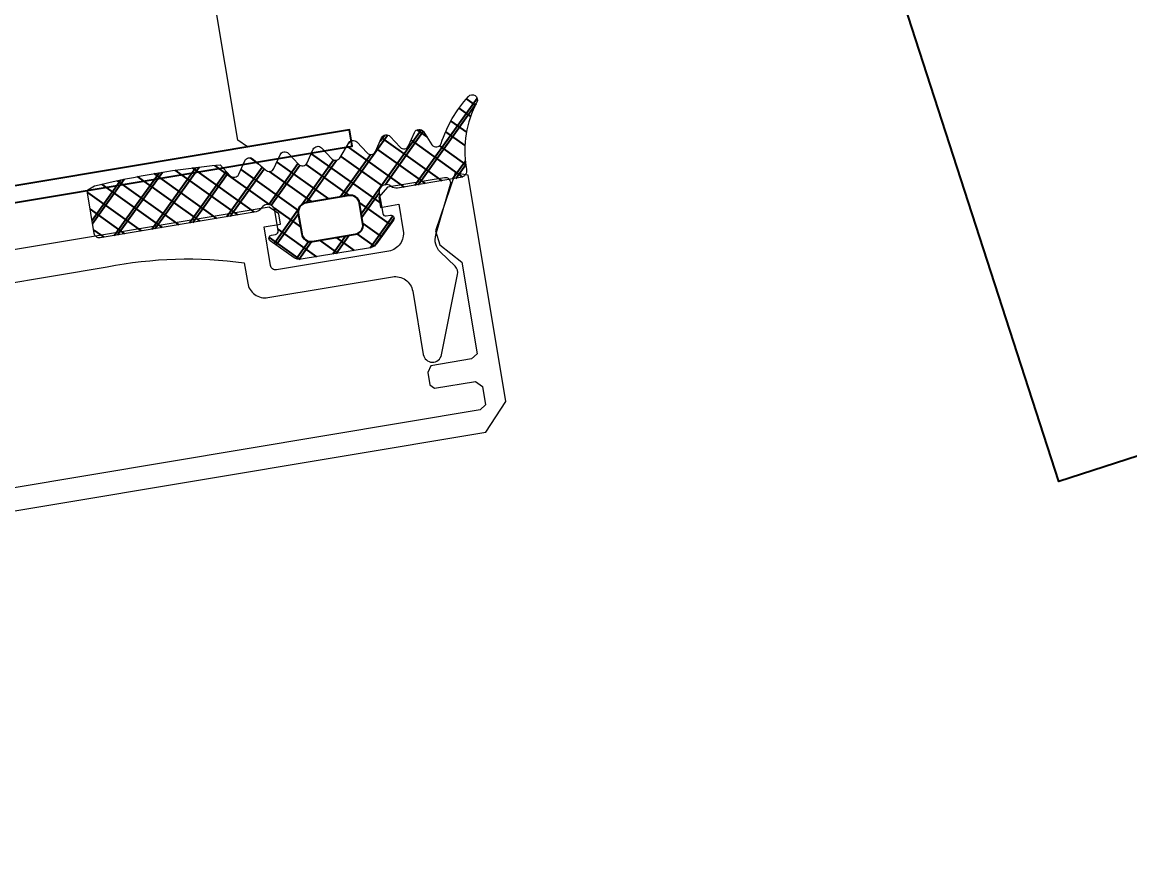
# Model space of a CAD drawing. Header units: millimetres. Extents: x -222892 to 671268, y 0 to 135099.
# Drawn here: x 75354.7 to 75419.9, y 106263.2 to 106312.3 of the extents above; entities that cross this region are included whole.
import ezdxf
from ezdxf import colors
from ezdxf.entities.mleader import LeaderData, LeaderLine
from ezdxf.math import Vec2, Vec3

# ---------------------------------------------------------------- set-up
doc = ezdxf.new("R2010")
doc.units = ezdxf.units.MM
for name, color, linetype in [('_TEXT', 7, 'Continuous'), ('АР_Колонны', 250, 'Continuous'), ('АР_новое окно', 155, 'Continuous'), ('АР_Сущ Несущая стена', 216, 'Continuous')]:
    doc.layers.add(name, color=color, linetype=linetype)
doc.layers.add('АР_Окна', color=4, linetype='Continuous', lineweight=5)
doc.styles.add('ISOCPEUR', font='isocpeur.ttf', dxfattribs={"width": 0.85})

# ---------------------------------------------------------------- blocks, each defined once
blk = doc.blocks.new('_DotSmall')
at = {"color": 0, "linetype": 'ByBlock', "const_width": 0.5}
blk.add_lwpolyline([(-0.0625, 0, 1), (0.0625, 0, 1)], format="xyb", close=True, dxfattribs=at)
blk = doc.blocks.new('стойка витр.')
h = blk.add_hatch()
h.set_pattern_fill('ANSI37', scale=0.5, angle=-69.23283665521843)
h.set_pattern_definition([(335.7671633447816, (-69115.91679156918, 318510.7132420751), (0.6515825639889636, 1.447617495164233), []), (65.76716334478155, (-69115.91679156918, 318510.7132420751), (-1.447617495164233, 0.6515825639889636), [])])
edge = h.paths.add_edge_path()
edge.add_arc((-61.4231846681505, -46.18171078326122), 0.5487303657935584, 155.7657062155241, 200.7671633447816)
edge.add_line((-61.92355794899049, -45.95647403381008), (-61.2158101547102, -44.38418138318229))
edge.add_arc((-61.04906058835331, -44.45924160668073), 0.1828645893715156, 20.76716334478156, 155.7657062155241)
edge.add_line((-60.87807688978501, -44.39440310015198), (-60.79158864807687, -44.62247867199039))
edge.add_arc((-60.62063568932354, -44.55765182228788), 0.1828317201998032, 200.7671633447816, 290.7671633447816)
edge.add_line((-60.55580883962102, -44.72860478100483), (-59.41573388126562, -44.29627843504568))
edge.add_arc((-59.56703588945675, -43.89728440591716), 0.4267183308264255, -69.23283665521843, 72.29363907948373)
edge.add_arc((-59.30747769982554, -43.08429274379887), 0.4267017864716978, 200.7671633447816, 252.293639079486)
edge.add_line((-59.70645626049372, -43.23558888620755), (-63.00984306025202, -34.52432573194528))
edge.add_arc((-62.72490235927398, -34.41627373836673), 0.3047399585219917, 110.7671633447816, 200.7671633447816)
edge.add_line((-62.83295435277978, -34.13133303751965), (-60.55276270053582, -33.26666451912024))
edge.add_arc((-60.44481104638544, -33.55134061801073), 0.3044569814295733, 76.40287424864536, 110.7671633447816)
edge.add_line((-60.3732352333609, -33.25541671472456), (-60.07017099490622, -33.59351893464918))
edge.add_arc((-108.2133039044274, -55.86215009907028), 53.04387976268197, 16.71140087810911, 24.82292581145404)
edge.add_line((-57.40971669906867, -40.60932389061054), (-57.92081016927841, -41.32469074693654))
edge.add_arc((-57.67080742027611, -41.49902445886983), 0.304784542952794, 145.110888314415, 256.4234383751481)
edge.add_line((-57.74235391136608, -41.79529244099831), (-56.88543317024596, -41.99189640294935))
edge.add_arc((-56.95697966133594, -42.28816438507783), 0.304784542952794, -34.8891116855724, 76.4234383751481)
edge.add_line((-56.70697691233363, -42.46249809701112), (-57.17481998566655, -43.29191928954242))
edge.add_arc((-56.92481723669334, -43.46625300146843), 0.304784542952794, 145.1108883144276, 256.4234383751481)
edge.add_line((-56.99636372778332, -43.76252098359691), (-56.1394429866632, -43.95912494554796))
edge.add_arc((-56.21098947775317, -44.25539292764006), 0.3047845429175452, -34.88911168634446, 76.4234383742182)
edge.add_line((-55.96098672877997, -44.42972663955879), (-56.47208019898972, -45.14509349588479))
edge.add_arc((-56.22207744998741, -45.31942720781808), 0.304784542952794, 145.110888314415, 256.4234383752311)
edge.add_line((-56.29362394107739, -45.61569518994656), (-55.43668121195515, -45.81235713578644))
edge.add_arc((-55.50822770304512, -46.10862511790765), 0.3047845429466369, -34.88911168643649, 76.42343837776687)
edge.add_line((-55.25822495407192, -46.28295882984094), (-55.76931842428166, -46.99832568616694))
edge.add_arc((-55.51931567527936, -47.17265939811477), 0.3047845429466368, 145.1108883110316, 256.4234383751786)
edge.add_line((-55.59086216636933, -47.46892738023598), (-54.69071301640361, -47.77952769444528))
edge.add_arc((-54.76225950749358, -48.07579567657376), 0.304784542952794, -34.88911168566796, 76.42343837513553)
edge.add_line((-54.51225675849128, -48.25012938850705), (-55.0233282406989, -48.96555422872189))
edge.add_arc((-54.7733254917257, -49.13988794066245), 0.3047845429466368, 145.1108883109486, 256.4234383751578)
edge.add_line((-54.84487198281568, -49.43615592278366), (-53.98795124169555, -49.6327598847347))
edge.add_arc((-54.05949773284374, -49.92902786688501), 0.3047845429818857, -34.88911169317796, 76.42343837111807)
edge.add_line((-53.80949498384143, -50.10336157886923), (-54.32058845405118, -50.81872843519523))
edge.add_arc((-54.07058570504887, -50.99306214712851), 0.3047845429527939, 145.110888314415, 256.4234383750821)
edge.add_line((-54.14213219613885, -51.289330129257), (-53.29055360303028, -51.47184183257195))
edge.add_arc((-53.362076024001, -51.76811134383752), 0.3047803799531579, -43.67508993618791, 76.42790436632716)
edge.add_line((-53.141638296569, -51.97858292939782), (-53.80995652789716, -52.62318184232572))
edge.add_arc((-53.58948976171087, -52.83365406201483), 0.304801821276656, 136.3285933989482, 262.747126980386)
edge.add_arc((-54.63612651554286, -61.05759711530845), 7.985474883734515, 59.5860415328172, 82.74712698038475)
edge.add_arc((-50.74783774605021, -54.43386708250182), 0.3048115604497932, 253.2910110232634, 419.5860415328165)
edge.add_arc((-52.57053616183111, -60.50577614369104), 6.03477116777137, 73.29101102326332, 110.7671633447816)
edge.add_line((-54.71029190413537, -54.86308986830409), (-54.82445022999309, -54.90637969896488))
edge.add_arc((-54.97574411131791, -54.50740710097307), 0.4266954176128115, 200.7671633447816, 290.7671633447816)
edge.add_line((-55.37471671431558, -54.65870098416781), (-56.71485841512913, -51.12465313347639))
edge.add_arc((-56.31587985443184, -50.97335699107498), 0.4267017864716978, 149.2366398299847, 200.7671633447816)
edge.add_arc((-57.04912318740389, -50.53689152278093), 0.4266140358978636, -30.76336017001563, 40.01429570365114)
edge.add_arc((-57.04924751253566, -50.53686138928606), 0.4266898917694475, 40.00046259028549, 110.7671633447816)
edge.add_line((-57.20053943697712, -50.13789395169442), (-58.34061702035251, -50.57022129308461))
edge.add_arc((-58.27579017065, -50.74117425180884), 0.1828317201998032, 110.7671633447816, 200.7671633447816)
edge.add_line((-58.44674312937423, -50.80600110151136), (-58.36025488766609, -51.03407667334977))
edge.add_arc((-58.5312385862635, -51.09891517987853), 0.1828645893715156, 245.768620474039, 380.7671633447816)
edge.add_line((-58.60629032819998, -51.26566856380668), (-60.17861897521652, -50.55800074261788))
edge.add_arc((-59.95340767674497, -50.05761600615369), 0.5487303657759914, 200.7671633447816, 245.768620474038)
edge.add_line((-60.46648650063435, -50.25217996134597), (-61.93626349206897, -46.37627473846078))
edge = h.paths.add_edge_path(flags=16)
edge.add_arc((-59.3589242202288, -49.0410722918532), 0.5414973949664272, 200.7671633447816, 290.7671633447816)
edge.add_line((-60.77816753828665, -46.82561758724478), (-59.8652400081919, -49.23307164497237))
edge.add_arc((-60.27185175029445, -46.63361823412561), 0.5414973949664272, 110.7671633447816, 200.7671633447816)
edge.add_line((-59.31039323387085, -45.68990118378861), (-60.46385110344272, -46.12730244614795))
edge.add_arc((-59.11839388072258, -46.19621697176626), 0.5414973949664272, 20.76716334478156, 110.7671633447816)
edge.add_line((-57.69915056266473, -48.4116716763674), (-58.61207809275948, -46.00421761863981))
edge.add_arc((-58.20546635065693, -48.60367102949385), 0.5414973949664272, -69.23283665521843, 20.76716334478156)
edge.add_line((-59.16692486710963, -49.54738807983085), (-58.01346699753776, -49.10998681747151))
at = {"lineweight": 0, "ltscale": 100, "transparency": 33554687}
for points in [[(-91.4479567084054, -1.960141251613095), (-69.79711318280897, -59.05493725829001), (-67.79633972485317, -59.86096016635565), (-55.14222276612418, -55.06240889040782), (-55.17360051473952, -54.29197395897063), (-58.74284135404741, -53.81994964957266), (-59.49761640312499, -54.23655585793313), (-60.24856024209294, -55.69488708899735), (-65.37859903858043, -57.64024244590109), (-65.73629895772319, -57.38465222291416), (-66.6008891230158, -55.10466719327087), (-67.02936398953898, -55.00637070929224), (-67.71337109521846, -55.26575215648336), (-67.85490698204376, -55.58020167878567), (-66.99031681675115, -57.86018670842168), (-67.20262765098596, -58.33192996972502), (-68.22862381348386, -58.72099664351117), (-68.58632373265573, -58.46540642052423), (-90.15068845250062, -1.598661102303595)], [(-56.0608929025766, -41.98018508909445), (-55.7778211288678, -41.3512860444971), (-17.47126860445132, -26.8251079561378), (-16.84236955983215, -27.10817972981749), (-16.28037825660431, -28.59019029343472)]]:
    blk.add_lwpolyline(points, dxfattribs=at)
blk.add_lwpolyline([(-68.06674346281216, -26.13747383952432), (-64.60831683766446, -35.257587909633, -0.08279896819570452), (-62.79196445917478, -43.13942544953898), (-63.93198596592993, -43.57173152618634, 0.4143260923033303), (-64.53356650879141, -44.90831919242919), (-61.89652362803463, -51.86238660132221, -0.4143260923197836), (-62.49810417322442, -53.19897426147509), (-66.03213605380733, -54.539109906269, 0.8270430078467679), (-65.84594417811604, -55.60071914693981), (-61.02268547978019, -55.59720897083025, 0.2496293600316565), (-60.5639567229955, -55.36182965500484), (-59.91132736596046, -54.3320132763838, -0.2673491356416615), (-58.97583718542592, -53.89078178507043), (-55.8782996214868, -54.15051325823879, 0.5512236456822476), (-55.5684323037276, -53.73866745794658), (-56.77889371593483, -50.54659564225585), (-57.45105016132584, -50.14953851031169), (-58.02103192274808, -50.36568055463431), (-57.63195425496087, -51.39170570910937), (-59.11396481856355, -51.95369701235177, -0.4143260923197838), (-60.45053247085889, -51.35207201584126), (-62.82818291042349, -45.08204070453939, -0.414362099391309), (-62.65124893639586, -44.68894855178223), (-60.48523126714281, -43.867575801356), (-60.13938200823031, -44.77960460352188), (-59.56940024680807, -44.56346255919925), (-59.28629948117305, -43.93455252060812), (-73.55412178576807, -6.30930235532287)], format="xyb", dxfattribs=at)
blk.add_lwpolyline([(-72.91737339223619, -0.2793946658493951), (-54.81141330953687, -48.02608389785019), (-53.89938450735644, -47.68023463893769), (-72.00534459005576, 0.06645459306309931)], close=True)
at = {"color": 7, "lineweight": 0, "ltscale": 100, "transparency": 33554687}
blk.add_lwpolyline([(-53.29055360303028, -51.47184183257923, -0.5779496213016146), (-53.141638296569, -51.97858292939782), (-53.80995652789716, -52.62318184232572, 0.615333828900983), (-53.62795459362678, -53.13601908472629, -0.1014034095220688), (-50.59355139863328, -54.17098724229436, -0.8870851218243345), (-50.83548992767464, -54.72580403192842, 0.1649969122064492), (-54.71037595931557, -54.86312174275372), (-54.82437231158838, -54.90635015161388, -0.4143043114941015), (-55.37473404189222, -54.65865529014263), (-56.71485869266326, -51.12465240150777, -0.2286961432583318), (-56.6825516007957, -50.75512261017138, 0.3190489133936659), (-56.72238630641368, -50.26258777469775, 0.3190018552396916), (-57.20057019143132, -50.1379056140504), (-58.34056270623114, -50.57020069668943, 0.4143996870833266), (-58.44672253300087, -50.80605541561818), (-58.36026571528055, -51.03404812018562, -0.6683385997492722), (-58.60634048073553, -51.26564599134144), (-60.17864607612137, -50.55798854513705, -0.1988829373258806), (-60.46647005763953, -50.25222332264093), (-61.93627993503469, -46.37623137718037, -0.1988829373551211), (-61.92357014780282, -45.95650113405281), (-61.21583272970747, -44.38423153456097, -0.6683385997492723), (-60.87806606217055, -44.39443165331613), (-60.79160924445023, -44.62242435788357, 0.4143996870833266), (-60.55575452549965, -44.72858418460964), (-59.41576201069984, -44.29628910197061, 0.7102015621310012), (-59.43724861560622, -43.49078250258754, -0.2286961432583318), (-59.70645598293049, -43.23558961817616), (-63.00981577733182, -34.52439767894975, -0.414362099440266), (-62.83288180333329, -34.13130552614166), (-60.55286778177833, -33.26670436685527, -0.1511707915363169), (-60.3732352333609, -33.25541671472456), (-60.07017099493532, -33.59351893464918, -0.03540799054371244), (-57.40971669906867, -40.60932389061054), (-57.92081016927841, -41.32469074693654, 0.527867958552825), (-57.74235391136608, -41.79529244099831), (-56.88543317024596, -41.99189640294935, -0.5278679585528249), (-56.70697691233363, -42.46249809701112), (-57.17481998566655, -43.29191928953514, 0.527867958552825), (-56.99636372778332, -43.76252098359691), (-56.1394429866632, -43.95912494554796, -0.5278679585528249), (-55.96098672877997, -44.42972663955879), (-56.47208019898972, -45.14509349588479, 0.527867958552825), (-56.29362394107739, -45.61569518994656), (-55.43668121195515, -45.81235713578644, -0.5278679585717272), (-55.25822495407192, -46.28295882984094), (-55.76931842428166, -46.99832568616694, 0.5278679585717273), (-55.59086216636933, -47.46892738023598), (-54.69071301640361, -47.77952769444528, -0.5278679585528249), (-54.51225675849128, -48.25012938850705), (-55.02332824072801, -48.96555422872189, 0.5278679585717273), (-54.84487198281568, -49.43615592278366), (-53.98795124169555, -49.6327598847347, -0.5278679585717272), (-53.80949498384143, -50.10336157886923), (-54.32058845405118, -50.81872843519523, 0.5278679585528251), (-54.14213219613885, -51.289330129257)], format="xyb", close=True, dxfattribs=at)
at = {"color": 7}
blk.add_lwpolyline([(-57.69915056266473, -48.4116716763674), (-58.61207809275948, -46.00421761863981, 0.414213562373095), (-59.31039323387085, -45.68990118378861), (-60.46385110341362, -46.12730244614795, 0.414213562373095), (-60.77816753828665, -46.82561758724478), (-59.8652400081919, -49.23307164497237, 0.414213562373095), (-59.16692486710963, -49.54738807983085), (-58.01346699753776, -49.10998681747151, 0.414213562373095)], format="xyb", close=True, dxfattribs=at)
blk = doc.blocks.new('A$Cec9b444d')
at = {"layer": 'АР_новое окно'}
h = blk.add_hatch(dxfattribs=at)
h.set_pattern_fill('ANSI37', color=256, scale=0.4999999999999999, angle=9.490611965786055)
h.set_pattern_definition([(54.49061196578607, (-326191.2379196586, -11716.90260109134), (-1.292257318365059, 0.9220776936527342), []), (144.490611965786, (-326191.2379196586, -11716.90260109134), (-0.9220776936527342, -1.292257318365059), [])])
edge = h.paths.add_edge_path()
edge.add_arc((-280.9100342862513, -6287.668128247292), 0.5487303657935582, 234.4891548365287, 279.4906119657861)
edge.add_line((-281.2287681841401, -6288.114797829681), (-282.6323109561722, -6287.113259609453))
edge.add_arc((-282.5260927761145, -6286.964406818904), 0.1828645893715156, 99.49061196578606, 234.4891548365287)
edge.add_line((-282.5562445861169, -6286.784045167055), (-282.3156597395935, -6286.743825594267))
edge.add_arc((-282.3458061288699, -6286.563496368227), 0.1828317201998032, 279.4906119657861, 369.4906119657861)
edge.add_line((-282.1654769028889, -6286.533349978978), (-282.3665213523613, -6285.330745260285))
edge.add_arc((-282.7873990311565, -6285.401105138263), 0.4267183308264254, 9.490611965786055, 151.0170877004882)
edge.add_arc((-283.5339404452677, -6284.987581482905), 0.4267017864716977, 279.4906119657861, 331.0170877004905)
edge.add_line((-283.4635832949847, -6285.40844284488), (-292.6526336274337, -6286.944614736238))
edge.add_arc((-292.7028809782227, -6286.64404587537), 0.3047399585219916, 189.490611965786, 279.4906119657861)
edge.add_line((-293.0034498389724, -6286.694293226119), (-293.4055460977576, -6284.289039764131))
edge.add_arc((-293.1052563515784, -6284.238839074121), 0.3044569814295732, 155.1263228696498, 189.490611965786)
edge.add_line((-293.3814710969017, -6284.110778666555), (-292.9906333809314, -6283.879679286314))
edge.add_arc((-280.5660428703198, -6335.447913024933), 53.04387976268196, 95.4348494991136, 103.5463744324585)
edge.add_line((-285.5900321454835, -6282.642489893961), (-284.9884172852956, -6283.283602859381))
edge.add_arc((-284.7685623869621, -6283.072516523165), 0.3047845429527939, 223.8343369354195, 335.1468869961526)
edge.add_line((-284.4920044715976, -6283.200615457697), (-284.131629594785, -6282.398682653422))
edge.add_arc((-283.8550716793042, -6282.526781587957), 0.3047845429527939, 43.8343369354321, 155.1468869961526)
edge.add_line((-283.6352167810871, -6282.31569525174), (-282.9132920396392, -6282.936695512214))
edge.add_arc((-282.6934371413066, -6282.725609176027), 0.3047845429527939, 223.834336935432, 335.1468869961526)
edge.add_line((-282.4168792258258, -6282.853708110563), (-282.0565043490132, -6282.051775306288))
edge.add_arc((-281.7799464336487, -6282.179874240819), 0.3047845429175451, 43.83433693466002, 155.1468869952226)
edge.add_line((-281.5600915354324, -6281.968787904631), (-280.9584766752445, -6282.609900870051))
edge.add_arc((-280.7386217769107, -6282.398814533821), 0.3047845429527939, 223.8343369354195, 335.1468869962356)
edge.add_line((-280.4620638615467, -6282.526913468367), (-280.1016278206142, -6281.72497043902))
edge.add_arc((-279.8250699051333, -6281.853069373555), 0.3047845429466368, 43.83433693456801, 155.1468869987714)
edge.add_line((-279.605215006917, -6281.641983037367), (-279.0036001467291, -6282.283096002787))
edge.add_arc((-278.7837452483953, -6282.072009666557), 0.3047845429466367, 223.834336932036, 335.1468869961831)
edge.add_line((-278.5071873330309, -6282.200108601088), (-278.0265637390789, -6281.378073316969))
edge.add_arc((-277.7500058235985, -6281.506172251519), 0.3047845429527939, 43.83433693533654, 155.14688699614)
edge.add_line((-277.5301509253816, -6281.295085915301), (-276.9284749010737, -6281.936188655648))
edge.add_arc((-276.7086200027406, -6281.725102319449), 0.3047845429466367, 223.834336931953, 335.1468869961624)
edge.add_line((-276.4320620873762, -6281.853201253979), (-276.0716872105636, -6281.051268449703))
edge.add_arc((-275.7951292950847, -6281.179367384312), 0.3047845429818856, 43.83433692782654, 155.1468869921225)
edge.add_line((-275.5752743967514, -6280.968281048098), (-274.9736595365634, -6281.609394013518))
edge.add_arc((-274.7538046383464, -6281.3983076773), 0.3047845429527938, 223.8343369354195, 335.1468869960866)
edge.add_line((-274.4772467228655, -6281.526406611834), (-274.1317366797128, -6280.726957156195))
edge.add_arc((-273.8551725578023, -6280.855032784297), 0.3047803799531578, 35.04835868481658, 155.1513529873316)
edge.add_line((-273.6056587223328, -6280.680007283544), (-273.1041900993667, -6281.461471445919))
edge.add_arc((-272.8546699636743, -6281.286417591007), 0.3048018212766559, 215.0520420199527, 341.4705756013906)
edge.add_arc((-264.994156415641, -6283.920998126961), 7.985474883734513, 138.3094901538217, 161.4705756013892)
edge.add_arc((-270.7296791345476, -6278.812537669664), 0.3048115604497931, 332.014459644268, 498.3094901538209)
edge.add_arc((-265.1314088911452, -6281.787378748534), 6.034771167771368, 152.0144596442678, 189.490611965786)
edge.add_line((-271.0835799227272, -6282.782428019148), (-271.0634488799628, -6282.902847593621))
edge.add_arc((-271.4843039520993, -6282.973203692367), 0.4266954176128114, 279.4906119657861, 369.4906119657861)
edge.add_line((-271.4139478525538, -6283.394058769897), (-275.1418278398508, -6284.0172640244))
edge.add_arc((-275.2121849901331, -6283.596402662396), 0.4267017864716977, 227.9600884509891, 279.4906119657861)
edge.add_arc((-275.7836063165811, -6284.230142007851), 0.4266140358978635, 47.96008845098886, 118.7377443246556)
edge.add_arc((-275.7836601795033, -6284.230258040414), 0.4266898917694474, 118.72391121129, 189.490611965786)
edge.add_line((-276.2045098082768, -6284.300613229142), (-276.0034648959415, -6285.503220716822))
edge.add_arc((-275.8231356699604, -6285.473074327574), 0.1828317201998032, 189.490611965786, 279.4906119657861)
edge.add_line((-275.7929892806832, -6285.653403553584), (-275.5524044341598, -6285.613183980796))
edge.add_arc((-275.5222526240419, -6285.793545632678), 0.1828645893715156, 324.4920690950435, 459.4906119657861)
edge.add_line((-275.3733944311863, -6285.899756241425), (-276.3748612610784, -6287.303349953264))
edge.add_arc((-276.8215470547024, -6286.984638774953), 0.5487303657759912, 279.4906119657861, 324.4920690950425)
edge.add_line((-276.731069100768, -6287.525858464183), (-280.8195563323181, -6288.209347936567))
edge = h.paths.add_edge_path(flags=16)
edge.add_arc((-277.7022180052662, -6286.20285211603), 0.541497394966427, 279.4906119657861, 369.4906119657861)
edge.add_line((-280.1524285028247, -6287.161475953368), (-277.6129326664707, -6286.736937836693))
edge.add_arc((-280.241713841619, -6286.62739023266), 0.541497394966427, 189.490611965786, 279.4906119657861)
edge.add_line((-280.9792039969038, -6285.499953928196), (-280.7757995622827, -6286.716675571442))
edge.add_arc((-280.4451182762402, -6285.410668589415), 0.541497394966427, 99.49061196578606, 189.490611965786)
edge.add_line((-277.9949077786817, -6284.452044752076), (-280.5344036150357, -6284.876582868751))
edge.add_arc((-277.9056224398873, -6284.986130472784), 0.541497394966427, 9.490611965786055, 99.49061196578606)
edge.add_line((-277.1681322846033, -6286.113566777277), (-277.3715367192245, -6284.896845134032))
at = {"layer": 'АР_Колонны', "ltscale": 100}
blk.add_lwpolyline([(59.8331733053945, -5722.001139615677), (201.4880771500628, -6159.646987552973), (-236.1577707871749, -6301.301891397656), (-377.8126746318723, -5863.656043460374)], close=True, dxfattribs=at)
at = {"layer": 'АР_новое окно', "lineweight": 0, "ltscale": 100, "transparency": 33554687}
for points in [[(-283.9818802524813, -6281.587770239912), (-284.5432850404743, -6281.187185290815), (-291.2983845249963, -6240.779630958556), (-290.8977995758719, -6240.218226170594), (-289.3345050890532, -6239.956883707375)], [(-330.1490843970024, -6308.465966887615), (-269.9228066536064, -6298.397688703912), (-268.7411033471041, -6296.593154233763), (-270.9725706370045, -6283.244996155301), (-271.7342678994436, -6283.125113600206), (-272.8951261769331, -6286.533147516892), (-272.6341549882468, -6287.354816639), (-271.3508203463278, -6288.376432430614), (-270.4461729649367, -6293.787838775882), (-270.7667753207577, -6294.088653874764), (-273.1718108274374, -6294.49071369698), (-273.3519957096048, -6294.891695390147), (-273.2313757179755, -6295.613218275001), (-272.9506733239782, -6295.81351074952), (-270.5456378171822, -6295.411450927306), (-270.1245179496485, -6295.711909996135), (-269.9435905183839, -6296.794179032335), (-270.2641928742057, -6297.094994131246), (-330.2499120192016, -6307.123057130131)]]:
    blk.add_lwpolyline(points, dxfattribs=at)
blk.add_lwpolyline([(-274.1317366795965, -6280.726957156198, -0.5779496213016146), (-273.6056587223328, -6280.680007283544), (-273.1041900993668, -6281.461471445919, 0.615333828900983), (-272.565663765825, -6281.383265760071, -0.1014034095220688), (-270.9573141247227, -6278.609825068613, -0.8870851218243345), (-270.4605180243211, -6278.955584459696, 0.1649969122064492), (-271.0835651001067, -6282.7825166845), (-271.0634626203061, -6282.902765401624, -0.4143043114941015), (-271.4139960527719, -6283.394066827724), (-275.1418286119911, -6284.017264153444, -0.2286961432583318), (-275.497907061105, -6283.913321126191, 0.3190489133936659), (-275.9887228673445, -6283.856074184861, 0.3190018552396916), (-276.2045043849432, -6284.30064567038), (-276.0034744738787, -6285.503163423734, 0.4143996870833266), (-275.7929319875654, -6285.653393975663), (-275.5524345532865, -6285.61318901596, -0.6683385997492722), (-275.3734263749659, -6285.899801011825), (-276.3748785225876, -6287.303374145827, -0.1988829373258806), (-276.7310233612233, -6287.525850817698), (-280.8196020717457, -6288.209355583025, -0.1988829373551211), (-281.2287439925405, -6288.1148150923), (-282.6322661874793, -6287.113291555473, -0.6683385997492723), (-282.5562144669902, -6286.784040131891), (-282.3157170327112, -6286.743835172188, 0.4143996870833266), (-282.1654864808262, -6286.533292685888), (-282.3665163918906, -6285.330774932535, 0.7102015621310012), (-283.1606740938921, -6285.194334102047, -0.2286961432583318), (-283.4635825229601, -6285.408442715804), (-292.6525577343681, -6286.944602048887, -0.414362099440266), (-293.0034626325501, -6286.694216697559), (-293.405527567389, -6284.289150608772, -0.1511707915363169), (-293.3814710969017, -6284.110778666555), (-292.9906333810485, -6283.87967928634, -0.03540799054371244), (-285.5900321454835, -6282.642489893961), (-284.9884172852955, -6283.28360285938, 0.527867958552825), (-284.4920044715976, -6283.200615457697), (-284.131629594785, -6282.398682653422, -0.5278679585528249), (-283.6352167810871, -6282.31569525174), (-282.9132920395228, -6282.936695512217, 0.527867958552825), (-282.4168792258258, -6282.853708110563), (-282.0565043490132, -6282.051775306288, -0.5278679585528249), (-281.5600915354324, -6281.968787904631), (-280.9584766752441, -6282.609900870036, 0.527867958552825), (-280.4620638615467, -6282.526913468367), (-280.1016278204978, -6281.724970439024, -0.5278679585717272), (-279.605215006917, -6281.641983037367), (-279.0036001467287, -6282.283096002771, 0.5278679585717273), (-278.5071873330309, -6282.200108601088), (-278.026563739079, -6281.378073316969, -0.5278679585528249), (-277.5301509253816, -6281.295085915301), (-276.928474901074, -6281.936188655663, 0.5278679585717273), (-276.4320620873762, -6281.853201253979), (-276.0716872105636, -6281.051268449705, -0.5278679585717272), (-275.5752743967514, -6280.968281048098), (-274.9736595365634, -6281.609394013517, 0.5278679585528251), (-274.4772467228655, -6281.526406611834)], format="xyb", close=True, dxfattribs=at)
at = {"layer": 'АР_новое окно'}
blk.add_lwpolyline([(-328.1738244655811, -6289.964459507759), (-277.8083696756609, -6281.544656247912), (-277.9691997394854, -6280.58260534675), (-328.3346545295221, -6289.002408606594)], close=True, dxfattribs=at)
at = {"layer": 'АР_новое окно', "lineweight": 0, "ltscale": 100, "transparency": 33554687}
blk.add_lwpolyline([(-301.8664260094149, -6290.263885181525), (-292.2461004902196, -6288.655615217431, -0.08279896819570452), (-284.1612453757394, -6288.41558033291), (-283.9602103520809, -6289.618128668325, 0.4143260923033303), (-282.7670617704837, -6290.469458335116), (-275.431584205064, -6289.243155938419, -0.4143260923197836), (-274.2384356299017, -6290.094485606303), (-273.6152331917196, -6293.822348747609, 0.8270430078467679), (-272.5377097090512, -6293.847343521948), (-271.5979889350208, -6289.116512552724, 0.2496293600316565), (-271.739122173009, -6288.6206124582), (-272.6214394271943, -6287.779207018262, -0.2673491356416615), (-272.8712225968221, -6286.775496165978), (-272.0107979185229, -6283.788546422305, 0.5512236456822476), (-272.3540999957961, -6283.404126857828), (-275.721247567833, -6283.967026969056), (-276.2420761215021, -6284.54856481891), (-276.1415637222667, -6285.149808404548), (-275.0592641038898, -6284.96887586075), (-274.7979216407134, -6286.532170347554, -0.4143260923197838), (-275.6492909893743, -6287.725290608793), (-282.263215087953, -6288.830967901279, -0.414362099391309), (-282.614119986134, -6288.580582549922), (-282.9960824410568, -6286.295765178292), (-282.0340315398199, -6286.134935114367), (-282.1345439391717, -6285.533691528726), (-282.6959538396425, -6285.133075997571), (-322.3848383809492, -6291.768032454059)], format="xyb", dxfattribs=at)
at = {"layer": 'АР_новое окно'}
blk.add_lwpolyline([(-277.9949077786817, -6284.452044752076), (-280.5344036150357, -6284.87658286875, 0.414213562373095), (-280.9792039969038, -6285.499953928196), (-280.7757995622819, -6286.716675571412, 0.414213562373095), (-280.1524285028247, -6287.161475953368), (-277.6129326664707, -6286.736937836694, 0.414213562373095), (-277.1681322846033, -6286.113566777277), (-277.3715367192244, -6284.896845134032, 0.414213562373095)], format="xyb", close=True, dxfattribs=at)
at = {"layer": 'АР_новое окно', "rotation": 78.7234486210045}
blk.add_blockref('стойка витр.', (-314.1892117359751, -6218.400138714472), dxfattribs=at)

msp = doc.modelspace()

# ---------------------------------------------------------------- linework, layer by layer
at = {"layer": 'АР_Сущ Несущая стена', "ltscale": 100}
msp.add_arc((72738.563808896, 115505.873757868), 9805.264059527553, 273.2047159643546, 356.1549052783411, dxfattribs=at)

# ---------------------------------------------------------------- block references
at = {"layer": 'АР_Окна', "ltscale": 100}
msp.add_blockref('A$Cec9b444d', (75651.90621783369, 112586.4970597865), dxfattribs=at)

# ---------------------------------------------------------------- leaders
at = {"layer": '_TEXT'}
ml = msp.add_multileader_mtext('Standard', dxfattribs=at)
ml.set_content('+8,260', color=256, style='ISOCPEUR')
ml.set_leader_properties(color=256, linetype='Continuous', lineweight=-1)
ml.set_arrow_properties(name='DOTSMALL')
ml.build(insert=Vec2(0, 0))
ml.multileader.update_dxf_attribs({"has_dogleg": 0, "has_text_frame": 1, "text_left_attachment_type": 4, "text_right_attachment_type": 4, "dogleg_length": 0, "arrow_head_size": 180})
ctx = ml.context
ctx.base_point, ctx.char_height, ctx.arrow_head_size, ctx.landing_gap_size, ctx.plane_origin = Vec3(217551.6143983618, 129062.3890569006), 250, 180, 50, Vec3(226918.2582751394, 128243.6210549465)
ctx.left_attachment, ctx.right_attachment, ctx.text_align_type = 4, 4, 1
notes = []
notes.append((ctx, [(0, (0, 0, 0), (0, 0), (1, 0), 1, [])]))
ctx.mtext.insert, ctx.mtext.width, ctx.mtext.alignment, ctx.mtext.line_spacing_style, ctx.mtext.flow_direction = Vec3(217989.4268983618, 129395.722390234), 852.6970314602484, 2, 2, 5
ml = msp.add_multileader_mtext('Standard', dxfattribs=at)
ml.set_content('+4,080', color=256, style='ISOCPEUR')
ml.set_leader_properties(color=256, linetype='Continuous', lineweight=-1)
ml.set_arrow_properties(name='DOTSMALL')
ml.build(insert=Vec2(0, 0))
ml.multileader.update_dxf_attribs({"has_dogleg": 0, "has_text_frame": 1, "text_left_attachment_type": 4, "text_right_attachment_type": 4, "dogleg_length": 0, "arrow_head_size": 180})
ctx = ml.context
ctx.base_point, ctx.char_height, ctx.arrow_head_size, ctx.landing_gap_size, ctx.plane_origin = Vec3(87764.17855758959, 128875.8656331683), 250, 180, 50, Vec3(86462.73668141075, 127317.1117672203)
ctx.left_attachment, ctx.right_attachment, ctx.text_align_type = 4, 4, 1
notes.append((ctx, [(0, (0, 0, 0), (0, 0), (1, 0), 1, [])]))
ctx.mtext.insert, ctx.mtext.width, ctx.mtext.alignment, ctx.mtext.line_spacing_style, ctx.mtext.flow_direction = Vec3(88212.61605758959, 129209.1989665016), 852.6970314602484, 2, 2, 5
ml = msp.add_multileader_mtext('Standard', dxfattribs=at)
ml.set_content('+2,045', color=256, style='ISOCPEUR')
ml.set_leader_properties(color=256, linetype='Continuous', lineweight=-1)
ml.set_arrow_properties(name='DOTSMALL')
ml.build(insert=Vec2(0, 0))
ml.multileader.update_dxf_attribs({"has_dogleg": 0, "has_text_frame": 1, "text_left_attachment_type": 4, "text_right_attachment_type": 4, "dogleg_length": 0, "arrow_head_size": 180})
ctx = ml.context
ctx.base_point, ctx.char_height, ctx.arrow_head_size, ctx.landing_gap_size, ctx.plane_origin = Vec3(82361.76101800078, 128875.8656331683), 250, 180, 50, Vec3(81060.31914182194, 127317.1117672203)
ctx.left_attachment, ctx.right_attachment, ctx.text_align_type = 4, 4, 1
notes.append((ctx, [(0, (0, 0, 0), (0, 0), (1, 0), 1, [])]))
ctx.mtext.insert, ctx.mtext.width, ctx.mtext.alignment, ctx.mtext.line_spacing_style, ctx.mtext.flow_direction = Vec3(82810.19851800078, 129209.1989665016), 852.6970314602484, 2, 2, 5
ml = msp.add_multileader_mtext('Standard', dxfattribs=at)
ml.set_content('+6,175', color=256, style='ISOCPEUR')
ml.set_leader_properties(color=256, linetype='Continuous', lineweight=-1)
ml.set_arrow_properties(name='DOTSMALL')
ml.build(insert=Vec2(0, 0))
ml.multileader.update_dxf_attribs({"has_dogleg": 0, "has_text_frame": 1, "text_left_attachment_type": 4, "text_right_attachment_type": 4, "dogleg_length": 0, "arrow_head_size": 180})
ctx = ml.context
ctx.base_point, ctx.char_height, ctx.arrow_head_size, ctx.landing_gap_size, ctx.plane_origin = Vec3(222793.0128863436, 128796.4460044858), 250, 180, 50, Vec3(232159.6567631213, 127977.6780025317)
ctx.left_attachment, ctx.right_attachment, ctx.text_align_type = 4, 4, 1
notes.append((ctx, [(0, (0, 0, 0), (0, 0), (1, 0), 1, [])]))
ctx.mtext.insert, ctx.mtext.width, ctx.mtext.alignment, ctx.mtext.line_spacing_style, ctx.mtext.flow_direction = Vec3(223209.5753863436, 129129.7793378192), 852.6970314602484, 2, 2, 5
ml = msp.add_multileader_mtext('Standard', dxfattribs=at)
ml.set_content('+6,175', color=256, style='ISOCPEUR')
ml.set_leader_properties(color=256, linetype='Continuous', lineweight=-1)
ml.set_arrow_properties(name='DOTSMALL')
ml.build(insert=Vec2(0, 0))
ml.multileader.update_dxf_attribs({"has_dogleg": 0, "has_text_frame": 1, "text_left_attachment_type": 4, "text_right_attachment_type": 4, "dogleg_length": 0, "arrow_head_size": 180})
ctx = ml.context
ctx.base_point, ctx.char_height, ctx.arrow_head_size, ctx.landing_gap_size, ctx.plane_origin = Vec3(249011.2140361817, 126512.8812880571), 250, 180, 50, Vec3(258377.8579129594, 125694.113286103)
ctx.left_attachment, ctx.right_attachment, ctx.text_align_type = 4, 4, 1
notes.append((ctx, [(0, (0, 0, 0), (0, 0), (1, 0), 1, [])]))
ctx.mtext.insert, ctx.mtext.width, ctx.mtext.alignment, ctx.mtext.line_spacing_style, ctx.mtext.flow_direction = Vec3(249427.7765361817, 126846.2146213904), 852.6970314602484, 2, 2, 5
ml = msp.add_multileader_mtext('Standard', dxfattribs=at)
ml.set_content('+2,045', color=256, style='ISOCPEUR')
ml.set_leader_properties(color=256, linetype='Continuous', lineweight=-1)
ml.set_arrow_properties(name='DOTSMALL')
ml.build(insert=Vec2(0, 0))
ml.multileader.update_dxf_attribs({"has_dogleg": 0, "has_text_frame": 1, "text_left_attachment_type": 4, "text_right_attachment_type": 4, "dogleg_length": 0, "arrow_head_size": 180})
ctx = ml.context
ctx.base_point, ctx.char_height, ctx.arrow_head_size, ctx.landing_gap_size, ctx.plane_origin = Vec3(113079.9545436751, 126340.2993196389), 250, 180, 50, Vec3(111778.5126674963, 124781.5454536909)
ctx.left_attachment, ctx.right_attachment, ctx.text_align_type = 4, 4, 1
notes.append((ctx, [(0, (0, 0, 0), (0, 0), (1, 0), 1, [])]))
ctx.mtext.insert, ctx.mtext.width, ctx.mtext.alignment, ctx.mtext.line_spacing_style, ctx.mtext.flow_direction = Vec3(113528.3920436751, 126673.6326529723), 852.6970314602484, 2, 2, 5
ml = msp.add_multileader_mtext('Standard', dxfattribs=at)
ml.set_content('+4,080', color=256, style='ISOCPEUR')
ml.set_leader_properties(color=256, linetype='Continuous', lineweight=-1)
ml.set_arrow_properties(name='DOTSMALL')
ml.build(insert=Vec2(0, 0))
ml.multileader.update_dxf_attribs({"has_dogleg": 0, "has_text_frame": 1, "text_left_attachment_type": 4, "text_right_attachment_type": 4, "dogleg_length": 0, "arrow_head_size": 180})
ctx = ml.context
ctx.base_point, ctx.char_height, ctx.arrow_head_size, ctx.landing_gap_size, ctx.plane_origin = Vec3(83222.13444079482, 124964.6175387829), 250, 180, 50, Vec3(81920.69256461598, 123405.8636728349)
ctx.left_attachment, ctx.right_attachment, ctx.text_align_type = 4, 4, 1
notes.append((ctx, [(0, (0, 0, 0), (0, 0), (1, 0), 1, [])]))
ctx.mtext.insert, ctx.mtext.width, ctx.mtext.alignment, ctx.mtext.line_spacing_style, ctx.mtext.flow_direction = Vec3(83670.57194079482, 125297.9508721163), 852.6970314602484, 2, 2, 5
ml = msp.add_multileader_mtext('Standard', dxfattribs=at)
ml.set_content('+4,090', color=256, style='ISOCPEUR')
ml.set_leader_properties(color=256, linetype='Continuous', lineweight=-1)
ml.set_arrow_properties(name='DOTSMALL')
ml.build(insert=Vec2(0, 0))
ml.multileader.update_dxf_attribs({"has_dogleg": 0, "has_text_frame": 1, "text_left_attachment_type": 4, "text_right_attachment_type": 4, "dogleg_length": 0, "arrow_head_size": 180})
ctx = ml.context
ctx.base_point, ctx.char_height, ctx.arrow_head_size, ctx.landing_gap_size, ctx.plane_origin = Vec3(100162.7295763729, 121154.7753958358), 250, 180, 50, Vec3(98861.28770019411, 119596.0215298878)
ctx.left_attachment, ctx.right_attachment, ctx.text_align_type = 4, 4, 1
notes.append((ctx, [(0, (0, 0, 0), (0, 0), (1, 0), 1, [])]))
ctx.mtext.insert, ctx.mtext.width, ctx.mtext.alignment, ctx.mtext.line_spacing_style, ctx.mtext.flow_direction = Vec3(100611.1670763729, 121488.1087291691), 852.6970314602484, 2, 2, 5
ml = msp.add_multileader_mtext('Standard', dxfattribs=at)
ml.set_content('+8,260', color=256, style='ISOCPEUR')
ml.set_leader_properties(color=256, linetype='Continuous', lineweight=-1)
ml.set_arrow_properties(name='DOTSMALL')
ml.build(insert=Vec2(0, 0))
ml.multileader.update_dxf_attribs({"has_dogleg": 0, "has_text_frame": 1, "text_left_attachment_type": 4, "text_right_attachment_type": 4, "dogleg_length": 0, "arrow_head_size": 180})
ctx = ml.context
ctx.base_point, ctx.char_height, ctx.arrow_head_size, ctx.landing_gap_size, ctx.plane_origin = Vec3(199862.1649124452, 120820.9209232761), 250, 180, 50, Vec3(209228.8087892229, 120002.152921322)
ctx.left_attachment, ctx.right_attachment, ctx.text_align_type = 4, 4, 1
notes.append((ctx, [(0, (0, 0, 0), (0, 0), (1, 0), 1, [])]))
ctx.mtext.insert, ctx.mtext.width, ctx.mtext.alignment, ctx.mtext.line_spacing_style, ctx.mtext.flow_direction = Vec3(200299.9774124452, 121154.2542566095), 852.6970314602484, 2, 2, 5
ml = msp.add_multileader_mtext('Standard', dxfattribs=at)
ml.set_content('+4,090', color=256, style='ISOCPEUR')
ml.set_leader_properties(color=256, linetype='Continuous', lineweight=-1)
ml.set_arrow_properties(name='DOTSMALL')
ml.build(insert=Vec2(0, 0))
ml.multileader.update_dxf_attribs({"has_dogleg": 0, "has_text_frame": 1, "text_left_attachment_type": 4, "text_right_attachment_type": 4, "dogleg_length": 0, "arrow_head_size": 180})
ctx = ml.context
ctx.base_point, ctx.char_height, ctx.arrow_head_size, ctx.landing_gap_size, ctx.plane_origin = Vec3(113218.2260377183, 120570.9626496358), 250, 180, 50, Vec3(111916.7841615395, 119012.2087836878)
ctx.left_attachment, ctx.right_attachment, ctx.text_align_type = 4, 4, 1
notes.append((ctx, [(0, (0, 0, 0), (0, 0), (1, 0), 1, [])]))
ctx.mtext.insert, ctx.mtext.width, ctx.mtext.alignment, ctx.mtext.line_spacing_style, ctx.mtext.flow_direction = Vec3(113666.6635377183, 120904.2959829691), 852.6970314602484, 2, 2, 5
ml = msp.add_multileader_mtext('Standard', dxfattribs=at)
ml.set_content('+8,260', color=256, style='ISOCPEUR')
ml.set_leader_properties(color=256, linetype='Continuous', lineweight=-1)
ml.set_arrow_properties(name='DOTSMALL')
ml.build(insert=Vec2(0, 0))
ml.multileader.update_dxf_attribs({"has_dogleg": 0, "has_text_frame": 1, "text_left_attachment_type": 4, "text_right_attachment_type": 4, "dogleg_length": 0, "arrow_head_size": 180})
ctx = ml.context
ctx.base_point, ctx.char_height, ctx.arrow_head_size, ctx.landing_gap_size, ctx.plane_origin = Vec3(248252.5895821416, 119320.827540012), 250, 180, 50, Vec3(257619.2334589193, 118502.0595380578)
ctx.left_attachment, ctx.right_attachment, ctx.text_align_type = 4, 4, 1
notes.append((ctx, [(0, (0, 0, 0), (0, 0), (1, 0), 1, [])]))
ctx.mtext.insert, ctx.mtext.width, ctx.mtext.alignment, ctx.mtext.line_spacing_style, ctx.mtext.flow_direction = Vec3(248690.4020821416, 119654.1608733453), 852.6970314602484, 2, 2, 5
ml = msp.add_multileader_mtext('Standard', dxfattribs=at)
ml.set_content('+8,260', color=256, style='ISOCPEUR')
ml.set_leader_properties(color=256, linetype='Continuous', lineweight=-1)
ml.set_arrow_properties(name='DOTSMALL')
ml.build(insert=Vec2(0, 0))
ml.multileader.update_dxf_attribs({"has_dogleg": 0, "has_text_frame": 1, "text_left_attachment_type": 4, "text_right_attachment_type": 4, "dogleg_length": 0, "arrow_head_size": 180})
ctx = ml.context
ctx.base_point, ctx.char_height, ctx.arrow_head_size, ctx.landing_gap_size, ctx.plane_origin = Vec3(226624.4769248088, 118811.0305899883), 250, 180, 50, Vec3(235991.1208015865, 117992.2625880342)
ctx.left_attachment, ctx.right_attachment, ctx.text_align_type = 4, 4, 1
notes.append((ctx, [(0, (0, 0, 0), (0, 0), (1, 0), 1, [])]))
ctx.mtext.insert, ctx.mtext.width, ctx.mtext.alignment, ctx.mtext.line_spacing_style, ctx.mtext.flow_direction = Vec3(227062.2894248088, 119144.3639233217), 852.6970314602484, 2, 2, 5
ml = msp.add_multileader_mtext('Standard', dxfattribs=at)
ml.set_content('+8,260', color=256, style='ISOCPEUR')
ml.set_leader_properties(color=256, linetype='Continuous', lineweight=-1)
ml.set_arrow_properties(name='DOTSMALL')
ml.build(insert=Vec2(0, 0))
ml.multileader.update_dxf_attribs({"has_dogleg": 0, "has_text_frame": 1, "text_left_attachment_type": 4, "text_right_attachment_type": 4, "dogleg_length": 0, "arrow_head_size": 180})
ctx = ml.context
ctx.base_point, ctx.char_height, ctx.arrow_head_size, ctx.landing_gap_size, ctx.plane_origin = Vec3(208811.3343997641, 114473.8737060697), 250, 180, 50, Vec3(218177.9782765417, 113655.1057041156)
ctx.left_attachment, ctx.right_attachment, ctx.text_align_type = 4, 4, 1
notes.append((ctx, [(0, (0, 0, 0), (0, 0), (1, 0), 1, [])]))
ctx.mtext.insert, ctx.mtext.width, ctx.mtext.alignment, ctx.mtext.line_spacing_style, ctx.mtext.flow_direction = Vec3(209249.1468997641, 114807.207039403), 852.6970314602484, 2, 2, 5
ml = msp.add_multileader_mtext('Standard', dxfattribs=at)
ml.set_content('+8,260', color=256, style='ISOCPEUR')
ml.set_leader_properties(color=256, linetype='Continuous', lineweight=-1)
ml.set_arrow_properties(name='DOTSMALL')
ml.build(insert=Vec2(0, 0))
ml.multileader.update_dxf_attribs({"has_dogleg": 0, "has_text_frame": 1, "text_left_attachment_type": 4, "text_right_attachment_type": 4, "dogleg_length": 0, "arrow_head_size": 180})
ctx = ml.context
ctx.base_point, ctx.char_height, ctx.arrow_head_size, ctx.landing_gap_size, ctx.plane_origin = Vec3(191107.8180209438, 112062.6815340372), 250, 180, 50, Vec3(200474.4618977215, 111243.913532083)
ctx.left_attachment, ctx.right_attachment, ctx.text_align_type = 4, 4, 1
notes.append((ctx, [(0, (0, 0, 0), (0, 0), (1, 0), 1, [])]))
ctx.mtext.insert, ctx.mtext.width, ctx.mtext.alignment, ctx.mtext.line_spacing_style, ctx.mtext.flow_direction = Vec3(191545.6305209438, 112396.0148673705), 852.6970314602484, 2, 2, 5
for ctx, leaders in notes:
    for number, flags, end, landing, length, lines in leaders:
        leader = LeaderData()
        leader.index, (leader.has_last_leader_line, leader.has_dogleg_vector, leader.attachment_direction) = number, flags
        leader.last_leader_point, leader.dogleg_vector, leader.dogleg_length = Vec3(end), Vec3(landing), length
        for number, points, colour, breaks in lines:
            line = LeaderLine()
            line.index, line.vertices, line.color, line.breaks = number, Vec3.list(points), colors.encode_raw_color(colour), breaks
            leader.lines.append(line)
        ctx.leaders.append(leader)

doc.saveas('drawing.dxf')
